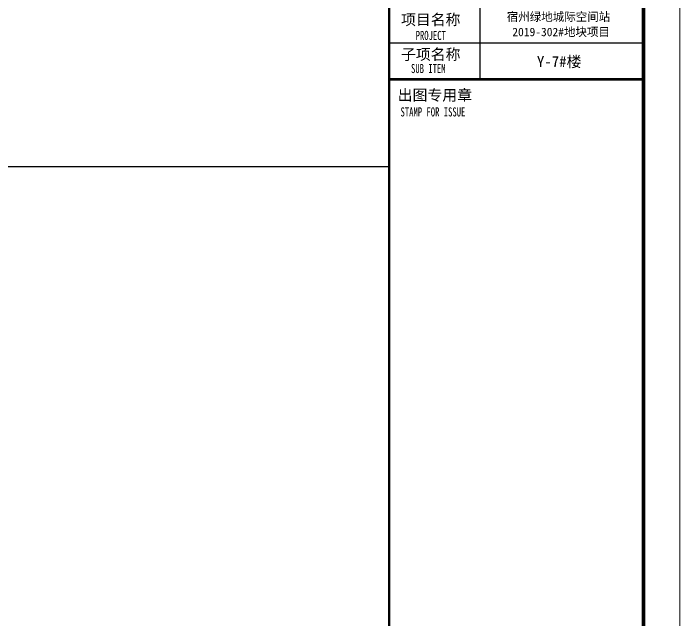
# Model space of a CAD drawing. Extents: x 3002737 to 4077523, y -995787 to -7267.
# Drawn here: x 3483103 to 3501452, y -919189 to -902466 of the extents above; entities that cross this region are included whole.
import ezdxf

# ---------------------------------------------------------------- set-up
doc = ezdxf.new("R2010")
doc.units = 0
doc.header["$LTSCALE"] = 1000
doc.header["$MEASUREMENT"] = 0
doc.layers.add('!!电气', color=1, linetype='CONTINUOUS')
doc.layers.add('图签文字', color=4, linetype='CONTINUOUS')
doc.layers.add('图框', color=147, linetype='CONTINUOUS', lineweight=20)
doc.layers.add('图签', color=147, linetype='CONTINUOUS', lineweight=18)
doc.styles.add('宋体', font='', dxfattribs={"height": 4})
doc.styles.add('建筑图签-1', font='simhei.ttf', dxfattribs={"width": 0.7})
doc.styles.get('宋体').set_extended_font_data('SimSun')

# ---------------------------------------------------------------- blocks, each defined once
blk = doc.blocks.new('A$C5FAA2C27')
at = {"layer": '图框'}
for points, const_width in [([(0, 0), (0, 57400)], 70), ([(2500, 31100), (2500, 35100)], 35), ([(0, 32100), (7000, 32100)], 35), ([(7000, 31100), (0, 31100)], 70)]:
    blk.add_lwpolyline(points, dxfattribs=dict(at, const_width=const_width))
at = {"layer": '图签', "color": 154, "style": '宋体'}
for s, height, p in [('宿州绿地城际空间站', 232.2, (3238, 32709)), ('2019-302#地块项目', 232.21, (3392, 32291))]:
    blk.add_text(s, height=height, dxfattribs=at).set_placement(p)
at = {"layer": '图签文字', "color": 7, "style": '建筑图签-1'}
for s, p in [('项目名称', (327, 32597)), ('子项名称', (327, 31640)), ('出图专用章', (236, 30518))]:
    blk.add_text(s, height=300, dxfattribs=at).set_placement(p)
at = {"layer": '图签文字', "style": '建筑图签-1', "width": 0.7}
for s, p in [('PROJECT', (729, 32187)), ('SUB ITEM', (602, 31276)), ('STAMP FOR ISSUE', (313, 30081))]:
    blk.add_text(s, height=250, dxfattribs=at).set_placement(p)
at = {"layer": '图签文字', "color": 2, "style": '建筑图签-1'}
blk.add_text('Y-7#楼', height=300, dxfattribs=at).set_placement((4069, 31441))

msp = doc.modelspace()

# ---------------------------------------------------------------- linework, layer by layer
at = {"layer": '!!电气', "color": 2}
msp.add_line((3419851.8, -906686.6), (3493451.8, -906686.6), dxfattribs=at)
at = {"layer": '图框'}
msp.add_lwpolyline([(3417351.8, -876986.6), (3501451.8, -876986.6), (3501451.8, -936386.6), (3417351.8, -936386.6)], close=True, dxfattribs=at)
at = {"layer": '图框', "const_width": 100}
msp.add_lwpolyline([(3500451.8, -935386.6), (3500451.8, -877986.6), (3419851.8, -877986.6), (3419851.8, -935386.6)], close=True, dxfattribs=at)

# ---------------------------------------------------------------- block references
at = {"layer": '!!电气'}
msp.add_blockref('A$C5FAA2C27', (3493451.8, -935386.6), dxfattribs=at)

doc.saveas('drawing.dxf')
